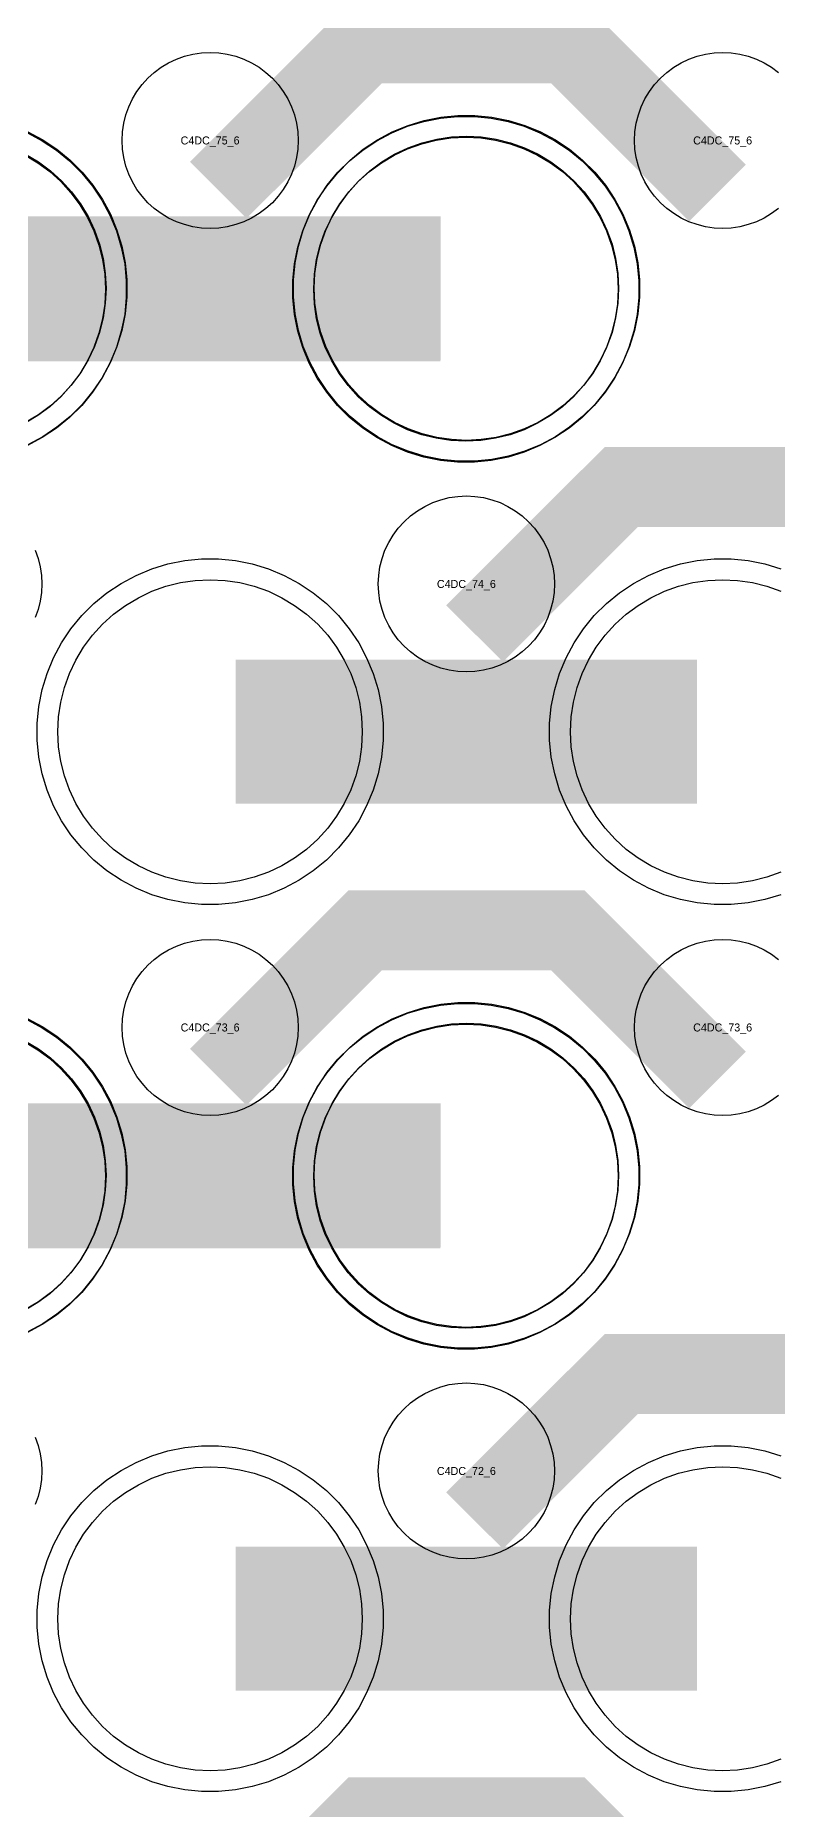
# Model space of a CAD drawing. Extents: x -11880 to 11880, y -14992 to 14992.
# Drawn here: x -10134 to -9903, y -4923 to -4368 of the extents above; entities that cross this region are included whole.
import ezdxf
from ezdxf.enums import TextEntityAlignment as Align

# ---------------------------------------------------------------- set-up
doc = ezdxf.new("R2010")
doc.units = 0
doc.header["$MEASUREMENT"] = 0
for name, color, linetype in [('GDS_775_DT_237', 138, 'CONTINUOUS'), ('RDL1_FS', 34, 'CONTINUOUS'), ('RDL_BS', 160, 'CONTINUOUS')]:
    doc.layers.add(name, color=color, linetype=linetype)

msp = doc.modelspace()

# ---------------------------------------------------------------- linework, layer by layer
at = {"layer": 'RDL1_FS', "color": 241, "true_color": 0xf7abae}
for points in [[(-10000.149, -4495.051), (-10004.806, -4494.822), (-10009.417, -4494.138), (-10013.94, -4493.006), (-10018.33, -4491.434), (-10022.544, -4489.442), (-10026.544, -4487.044), (-10030.289, -4484.266), (-10033.743, -4481.136), (-10036.873, -4477.682), (-10039.651, -4473.937), (-10042.049, -4469.937), (-10044.041, -4465.723), (-10045.613, -4461.333), (-10046.745, -4456.81), (-10047.429, -4452.199), (-10047.658, -4447.542), (-10047.429, -4442.885), (-10046.745, -4438.274), (-10045.613, -4433.751), (-10044.041, -4429.361), (-10042.049, -4425.147), (-10039.651, -4421.147), (-10036.873, -4417.402), (-10033.743, -4413.948), (-10030.289, -4410.818), (-10026.544, -4408.04), (-10022.544, -4405.642), (-10018.33, -4403.65), (-10013.94, -4402.078), (-10009.417, -4400.946), (-10004.806, -4400.262), (-10000.149, -4400.033), (-9995.492, -4400.262), (-9990.881, -4400.946), (-9986.358, -4402.078), (-9981.968, -4403.65), (-9977.754, -4405.642), (-9973.754, -4408.04), (-9970.009, -4410.818), (-9966.555, -4413.948), (-9963.425, -4417.402), (-9960.647, -4421.147), (-9958.249, -4425.147), (-9956.257, -4429.361), (-9954.685, -4433.751), (-9953.553, -4438.274), (-9952.869, -4442.885), (-9952.64, -4447.542), (-9952.869, -4452.199), (-9953.553, -4456.81), (-9954.685, -4461.333), (-9956.257, -4465.723), (-9958.249, -4469.937), (-9960.647, -4473.937), (-9963.425, -4477.682), (-9966.555, -4481.136), (-9970.009, -4484.266), (-9973.754, -4487.044), (-9977.754, -4489.442), (-9981.968, -4491.434), (-9986.358, -4493.006), (-9990.881, -4494.138), (-9995.492, -4494.822)], [(-10000.149, -4772.176), (-10004.806, -4771.947), (-10009.417, -4771.263), (-10013.94, -4770.131), (-10018.33, -4768.559), (-10022.544, -4766.567), (-10026.544, -4764.169), (-10030.289, -4761.391), (-10033.743, -4758.261), (-10036.873, -4754.807), (-10039.651, -4751.062), (-10042.049, -4747.062), (-10044.041, -4742.848), (-10045.613, -4738.458), (-10046.745, -4733.935), (-10047.429, -4729.324), (-10047.658, -4724.667), (-10047.429, -4720.01), (-10046.745, -4715.399), (-10045.613, -4710.876), (-10044.041, -4706.486), (-10042.049, -4702.272), (-10039.651, -4698.272), (-10036.873, -4694.527), (-10033.743, -4691.073), (-10030.289, -4687.943), (-10026.544, -4685.165), (-10022.544, -4682.767), (-10018.33, -4680.775), (-10013.94, -4679.203), (-10009.417, -4678.071), (-10004.806, -4677.387), (-10000.149, -4677.158), (-9995.492, -4677.387), (-9990.881, -4678.071), (-9986.358, -4679.203), (-9981.968, -4680.775), (-9977.754, -4682.767), (-9973.754, -4685.165), (-9970.009, -4687.943), (-9966.555, -4691.073), (-9963.425, -4694.527), (-9960.647, -4698.272), (-9958.249, -4702.272), (-9956.257, -4706.486), (-9954.685, -4710.876), (-9953.553, -4715.399), (-9952.869, -4720.01), (-9952.64, -4724.667), (-9952.869, -4729.324), (-9953.553, -4733.935), (-9954.685, -4738.458), (-9956.257, -4742.848), (-9958.249, -4747.062), (-9960.647, -4751.062), (-9963.425, -4754.807), (-9966.555, -4758.261), (-9970.009, -4761.391), (-9973.754, -4764.169), (-9977.754, -4766.567), (-9981.968, -4768.559), (-9986.358, -4770.131), (-9990.881, -4771.263), (-9995.492, -4771.947)]]:
    msp.add_lwpolyline(points, close=True, dxfattribs=at)
at = {"layer": 'RDL1_FS'}
for points in [[(-10000, -4494.769), (-10004.657, -4494.54), (-10009.268, -4493.856), (-10013.791, -4492.724), (-10018.181, -4491.152), (-10022.395, -4489.16), (-10026.395, -4486.762), (-10030.14, -4483.984), (-10033.594, -4480.854), (-10036.724, -4477.4), (-10039.502, -4473.655), (-10041.9, -4469.655), (-10043.892, -4465.441), (-10045.464, -4461.051), (-10046.596, -4456.528), (-10047.28, -4451.917), (-10047.509, -4447.26), (-10047.28, -4442.603), (-10046.596, -4437.992), (-10045.464, -4433.469), (-10043.892, -4429.079), (-10041.9, -4424.865), (-10039.502, -4420.865), (-10036.724, -4417.12), (-10033.594, -4413.666), (-10030.14, -4410.536), (-10026.395, -4407.758), (-10022.395, -4405.36), (-10018.181, -4403.368), (-10013.791, -4401.796), (-10009.268, -4400.664), (-10004.657, -4399.98), (-10000, -4399.751), (-9995.343, -4399.98), (-9990.732, -4400.664), (-9986.209, -4401.796), (-9981.819, -4403.368), (-9977.605, -4405.36), (-9973.605, -4407.758), (-9969.86, -4410.536), (-9966.406, -4413.666), (-9963.276, -4417.12), (-9960.498, -4420.865), (-9958.1, -4424.865), (-9956.108, -4429.079), (-9954.536, -4433.469), (-9953.404, -4437.992), (-9952.72, -4442.603), (-9952.491, -4447.26), (-9952.72, -4451.917), (-9953.404, -4456.528), (-9954.536, -4461.051), (-9956.108, -4465.441), (-9958.1, -4469.655), (-9960.498, -4473.655), (-9963.276, -4477.4), (-9966.406, -4480.854), (-9969.86, -4483.984), (-9973.605, -4486.762), (-9977.605, -4489.16), (-9981.819, -4491.152), (-9986.209, -4492.724), (-9990.732, -4493.856), (-9995.343, -4494.54)], [(-10080, -4633.334), (-10084.657, -4633.105), (-10089.268, -4632.421), (-10093.791, -4631.289), (-10098.181, -4629.717), (-10102.395, -4627.725), (-10106.395, -4625.327), (-10110.14, -4622.549), (-10113.594, -4619.419), (-10116.724, -4615.965), (-10119.502, -4612.22), (-10121.9, -4608.22), (-10123.892, -4604.006), (-10125.464, -4599.616), (-10126.596, -4595.093), (-10127.28, -4590.482), (-10127.509, -4585.825), (-10127.28, -4581.168), (-10126.596, -4576.557), (-10125.464, -4572.034), (-10123.892, -4567.644), (-10121.9, -4563.43), (-10119.502, -4559.43), (-10116.724, -4555.685), (-10113.594, -4552.231), (-10110.14, -4549.101), (-10106.395, -4546.323), (-10102.395, -4543.925), (-10098.181, -4541.933), (-10093.791, -4540.361), (-10089.268, -4539.229), (-10084.657, -4538.545), (-10080, -4538.316), (-10075.343, -4538.545), (-10070.732, -4539.229), (-10066.209, -4540.361), (-10061.819, -4541.933), (-10057.605, -4543.925), (-10053.605, -4546.323), (-10049.86, -4549.101), (-10046.406, -4552.231), (-10043.276, -4555.685), (-10040.498, -4559.43), (-10038.1, -4563.43), (-10036.108, -4567.644), (-10034.536, -4572.034), (-10033.404, -4576.557), (-10032.72, -4581.168), (-10032.491, -4585.825), (-10032.72, -4590.482), (-10033.404, -4595.093), (-10034.536, -4599.616), (-10036.108, -4604.006), (-10038.1, -4608.22), (-10040.498, -4612.22), (-10043.276, -4615.965), (-10046.406, -4619.419), (-10049.86, -4622.549), (-10053.605, -4625.327), (-10057.605, -4627.725), (-10061.819, -4629.717), (-10066.209, -4631.289), (-10070.732, -4632.421), (-10075.343, -4633.105)], [(-10000, -4771.894), (-10004.657, -4771.665), (-10009.268, -4770.981), (-10013.791, -4769.849), (-10018.181, -4768.277), (-10022.395, -4766.285), (-10026.395, -4763.887), (-10030.14, -4761.109), (-10033.594, -4757.979), (-10036.724, -4754.525), (-10039.502, -4750.78), (-10041.9, -4746.78), (-10043.892, -4742.566), (-10045.464, -4738.176), (-10046.596, -4733.653), (-10047.28, -4729.042), (-10047.509, -4724.385), (-10047.28, -4719.728), (-10046.596, -4715.117), (-10045.464, -4710.594), (-10043.892, -4706.204), (-10041.9, -4701.99), (-10039.502, -4697.99), (-10036.724, -4694.245), (-10033.594, -4690.791), (-10030.14, -4687.661), (-10026.395, -4684.883), (-10022.395, -4682.485), (-10018.181, -4680.493), (-10013.791, -4678.921), (-10009.268, -4677.789), (-10004.657, -4677.105), (-10000, -4676.876), (-9995.343, -4677.105), (-9990.732, -4677.789), (-9986.209, -4678.921), (-9981.819, -4680.493), (-9977.605, -4682.485), (-9973.605, -4684.883), (-9969.86, -4687.661), (-9966.406, -4690.791), (-9963.276, -4694.245), (-9960.498, -4697.99), (-9958.1, -4701.99), (-9956.108, -4706.204), (-9954.536, -4710.594), (-9953.404, -4715.117), (-9952.72, -4719.728), (-9952.491, -4724.385), (-9952.72, -4729.042), (-9953.404, -4733.653), (-9954.536, -4738.176), (-9956.108, -4742.566), (-9958.1, -4746.78), (-9960.498, -4750.78), (-9963.276, -4754.525), (-9966.406, -4757.979), (-9969.86, -4761.109), (-9973.605, -4763.887), (-9977.605, -4766.285), (-9981.819, -4768.277), (-9986.209, -4769.849), (-9990.732, -4770.981), (-9995.343, -4771.665)], [(-10080, -4910.459), (-10084.657, -4910.23), (-10089.268, -4909.546), (-10093.791, -4908.414), (-10098.181, -4906.842), (-10102.395, -4904.85), (-10106.395, -4902.452), (-10110.14, -4899.674), (-10113.594, -4896.544), (-10116.724, -4893.09), (-10119.502, -4889.345), (-10121.9, -4885.345), (-10123.892, -4881.131), (-10125.464, -4876.741), (-10126.596, -4872.218), (-10127.28, -4867.607), (-10127.509, -4862.95), (-10127.28, -4858.293), (-10126.596, -4853.682), (-10125.464, -4849.159), (-10123.892, -4844.769), (-10121.9, -4840.555), (-10119.502, -4836.555), (-10116.724, -4832.81), (-10113.594, -4829.356), (-10110.14, -4826.226), (-10106.395, -4823.448), (-10102.395, -4821.05), (-10098.181, -4819.058), (-10093.791, -4817.486), (-10089.268, -4816.354), (-10084.657, -4815.67), (-10080, -4815.441), (-10075.343, -4815.67), (-10070.732, -4816.354), (-10066.209, -4817.486), (-10061.819, -4819.058), (-10057.605, -4821.05), (-10053.605, -4823.448), (-10049.86, -4826.226), (-10046.406, -4829.356), (-10043.276, -4832.81), (-10040.498, -4836.555), (-10038.1, -4840.555), (-10036.108, -4844.769), (-10034.536, -4849.159), (-10033.404, -4853.682), (-10032.72, -4858.293), (-10032.491, -4862.95), (-10032.72, -4867.607), (-10033.404, -4872.218), (-10034.536, -4876.741), (-10036.108, -4881.131), (-10038.1, -4885.345), (-10040.498, -4889.345), (-10043.276, -4893.09), (-10046.406, -4896.544), (-10049.86, -4899.674), (-10053.605, -4902.452), (-10057.605, -4904.85), (-10061.819, -4906.842), (-10066.209, -4908.414), (-10070.732, -4909.546), (-10075.343, -4910.23)]]:
    msp.add_lwpolyline(points, close=True, dxfattribs=at)
at = {"layer": 'RDL1_FS', "color": 241, "true_color": 0xf7abae}
for points in [[(-10137.754, -4405.642), (-10133.754, -4408.04), (-10130.009, -4410.818), (-10126.555, -4413.948), (-10123.425, -4417.402), (-10120.647, -4421.147), (-10118.249, -4425.147), (-10116.257, -4429.361), (-10114.685, -4433.751), (-10113.553, -4438.274), (-10112.869, -4442.885), (-10112.64, -4447.542), (-10112.869, -4452.199), (-10113.553, -4456.81), (-10114.685, -4461.333), (-10116.257, -4465.723), (-10118.249, -4469.937), (-10120.647, -4473.937), (-10123.425, -4477.682), (-10126.555, -4481.136), (-10130.009, -4484.266), (-10133.754, -4487.044), (-10137.754, -4489.442)], [(-10137.754, -4682.767), (-10133.754, -4685.165), (-10130.009, -4687.943), (-10126.555, -4691.073), (-10123.425, -4694.527), (-10120.647, -4698.272), (-10118.249, -4702.272), (-10116.257, -4706.486), (-10114.685, -4710.876), (-10113.553, -4715.399), (-10112.869, -4720.01), (-10112.64, -4724.667), (-10112.869, -4729.324), (-10113.553, -4733.935), (-10114.685, -4738.458), (-10116.257, -4742.848), (-10118.249, -4747.062), (-10120.647, -4751.062), (-10123.425, -4754.807), (-10126.555, -4758.261), (-10130.009, -4761.391), (-10133.754, -4764.169), (-10137.754, -4766.567)]]:
    msp.add_lwpolyline(points, dxfattribs=at)
at = {"layer": 'RDL1_FS'}
for points in [[(-10137.605, -4405.36), (-10133.605, -4407.758), (-10129.86, -4410.536), (-10126.406, -4413.666), (-10123.276, -4417.12), (-10120.498, -4420.865), (-10118.1, -4424.865), (-10116.108, -4429.079), (-10114.536, -4433.469), (-10113.404, -4437.992), (-10112.72, -4442.603), (-10112.491, -4447.26), (-10112.72, -4451.917), (-10113.404, -4456.528), (-10114.536, -4461.051), (-10116.108, -4465.441), (-10118.1, -4469.655), (-10120.498, -4473.655), (-10123.276, -4477.4), (-10126.406, -4480.854), (-10129.86, -4483.984), (-10133.605, -4486.762), (-10137.605, -4489.16)], [(-9901.819, -4629.717), (-9906.209, -4631.289), (-9910.732, -4632.421), (-9915.343, -4633.105), (-9920, -4633.334), (-9924.657, -4633.105), (-9929.268, -4632.421), (-9933.791, -4631.289), (-9938.181, -4629.717), (-9942.395, -4627.725), (-9946.395, -4625.327), (-9950.14, -4622.549), (-9953.594, -4619.419), (-9956.724, -4615.965), (-9959.502, -4612.22), (-9961.9, -4608.22), (-9963.892, -4604.006), (-9965.464, -4599.616), (-9966.596, -4595.093), (-9967.28, -4590.482), (-9967.509, -4585.825), (-9967.28, -4581.168), (-9966.596, -4576.557), (-9965.464, -4572.034), (-9963.892, -4567.644), (-9961.9, -4563.43), (-9959.502, -4559.43), (-9956.724, -4555.685), (-9953.594, -4552.231), (-9950.14, -4549.101), (-9946.395, -4546.323), (-9942.395, -4543.925), (-9938.181, -4541.933), (-9933.791, -4540.361), (-9929.268, -4539.229), (-9924.657, -4538.545), (-9920, -4538.316), (-9915.343, -4538.545), (-9910.732, -4539.229), (-9906.209, -4540.361), (-9901.819, -4541.933)], [(-10137.605, -4682.485), (-10133.605, -4684.883), (-10129.86, -4687.661), (-10126.406, -4690.791), (-10123.276, -4694.245), (-10120.498, -4697.99), (-10118.1, -4701.99), (-10116.108, -4706.204), (-10114.536, -4710.594), (-10113.404, -4715.117), (-10112.72, -4719.728), (-10112.491, -4724.385), (-10112.72, -4729.042), (-10113.404, -4733.653), (-10114.536, -4738.176), (-10116.108, -4742.566), (-10118.1, -4746.78), (-10120.498, -4750.78), (-10123.276, -4754.525), (-10126.406, -4757.979), (-10129.86, -4761.109), (-10133.605, -4763.887), (-10137.605, -4766.285)], [(-9901.819, -4906.842), (-9906.209, -4908.414), (-9910.732, -4909.546), (-9915.343, -4910.23), (-9920, -4910.459), (-9924.657, -4910.23), (-9929.268, -4909.546), (-9933.791, -4908.414), (-9938.181, -4906.842), (-9942.395, -4904.85), (-9946.395, -4902.452), (-9950.14, -4899.674), (-9953.594, -4896.544), (-9956.724, -4893.09), (-9959.502, -4889.345), (-9961.9, -4885.345), (-9963.892, -4881.131), (-9965.464, -4876.741), (-9966.596, -4872.218), (-9967.28, -4867.607), (-9967.509, -4862.95), (-9967.28, -4858.293), (-9966.596, -4853.682), (-9965.464, -4849.159), (-9963.892, -4844.769), (-9961.9, -4840.555), (-9959.502, -4836.555), (-9956.724, -4832.81), (-9953.594, -4829.356), (-9950.14, -4826.226), (-9946.395, -4823.448), (-9942.395, -4821.05), (-9938.181, -4819.058), (-9933.791, -4817.486), (-9929.268, -4816.354), (-9924.657, -4815.67), (-9920, -4815.441), (-9915.343, -4815.67), (-9910.732, -4816.354), (-9906.209, -4817.486), (-9901.819, -4819.058)]]:
    msp.add_lwpolyline(points, dxfattribs=at)
at = {"layer": 'RDL1_FS', "color": 241, "true_color": 0xf7abae}
for points in [[(-10152.147, -4447.542, 45, 45, 0), (-10080.147, -4447.542, 45, 45, 0)], [(-10080.147, -4447.542, 45, 45, 0), (-10008.147, -4447.542, 45, 45, 0)], [(-10152.147, -4724.667, 45, 45, 0), (-10080.147, -4724.667, 45, 45, 0)], [(-10080.147, -4724.667, 45, 45, 0), (-10008.147, -4724.667, 45, 45, 0)]]:
    msp.add_lwpolyline(points, format="xyseb", dxfattribs=at)
at = {"layer": 'RDL1_FS'}
for points in [[(-10151.998, -4447.26, 45, 45, 0), (-10079.998, -4447.26, 45, 45, 0)], [(-10079.998, -4447.26, 45, 45, 0), (-10007.998, -4447.26, 45, 45, 0)], [(-10071.998, -4585.825, 45, 45, 0), (-9999.998, -4585.825, 45, 45, 0)], [(-9999.998, -4585.825, 45, 45, 0), (-9927.998, -4585.825, 45, 45, 0)], [(-10151.998, -4724.385, 45, 45, 0), (-10079.998, -4724.385, 45, 45, 0)], [(-10079.998, -4724.385, 45, 45, 0), (-10007.998, -4724.385, 45, 45, 0)], [(-10071.998, -4862.95, 45, 45, 0), (-9999.998, -4862.95, 45, 45, 0)], [(-9999.998, -4862.95, 45, 45, 0), (-9927.998, -4862.95, 45, 45, 0)]]:
    msp.add_lwpolyline(points, format="xyseb", dxfattribs=at)
at = {"layer": 'RDL_BS'}
for points in [[(-10077.438, -4416.574, 25, 25, 0), (-10031.623, -4370.759, 25, 25, 0), (-9998.07, -4370.759, 25, 25, 0)], [(-9921.599, -4417.473, 25, 25, 0), (-9968.313, -4370.759, 25, 25, 0), (-9998.071, -4370.759, 25, 25, 0)], [(-9997.438, -4555.139, 25, 25, 0), (-9951.623, -4509.324, 25, 25, 0), (-9918.07, -4509.324, 25, 25, 0)], [(-9841.599, -4556.038, 25, 25, 0), (-9888.313, -4509.324, 25, 25, 0), (-9918.071, -4509.324, 25, 25, 0)], [(-10077.438, -4693.699, 25, 25, 0), (-10031.623, -4647.884, 25, 25, 0), (-9998.07, -4647.884, 25, 25, 0)], [(-9921.599, -4694.598, 25, 25, 0), (-9968.313, -4647.884, 25, 25, 0), (-9998.071, -4647.884, 25, 25, 0)], [(-9997.438, -4832.264, 25, 25, 0), (-9951.623, -4786.449, 25, 25, 0), (-9918.07, -4786.449, 25, 25, 0)], [(-9841.599, -4833.163, 25, 25, 0), (-9888.313, -4786.449, 25, 25, 0), (-9918.071, -4786.449, 25, 25, 0)], [(-10077.438, -4970.829, 25, 25, 0), (-10031.623, -4925.014, 25, 25, 0), (-9998.07, -4925.014, 25, 25, 0)], [(-9921.599, -4971.728, 25, 25, 0), (-9968.313, -4925.014, 25, 25, 0), (-9998.071, -4925.014, 25, 25, 0)]]:
    msp.add_lwpolyline(points, format="xyseb", dxfattribs=at)
for points in [[(-10080, -4428.566), (-10082.693, -4428.434), (-10085.365, -4428.038), (-10087.984, -4427.381), (-10090.519, -4426.474), (-10092.956, -4425.322), (-10095.28, -4423.929), (-10097.443, -4422.326), (-10099.442, -4420.514), (-10101.254, -4418.515), (-10102.857, -4416.352), (-10104.25, -4414.028), (-10105.402, -4411.591), (-10106.309, -4409.056), (-10106.966, -4406.437), (-10107.362, -4403.765), (-10107.494, -4401.072), (-10107.362, -4398.379), (-10106.966, -4395.707), (-10106.309, -4393.088), (-10105.402, -4390.553), (-10104.25, -4388.116), (-10102.857, -4385.792), (-10101.254, -4383.629), (-10099.442, -4381.63), (-10097.443, -4379.818), (-10095.28, -4378.215), (-10092.956, -4376.822), (-10090.519, -4375.67), (-10087.984, -4374.763), (-10085.365, -4374.106), (-10082.693, -4373.71), (-10080, -4373.578), (-10077.307, -4373.71), (-10074.635, -4374.106), (-10072.016, -4374.763), (-10069.481, -4375.67), (-10067.044, -4376.822), (-10064.72, -4378.215), (-10062.557, -4379.818), (-10060.558, -4381.63), (-10058.746, -4383.629), (-10057.143, -4385.792), (-10055.75, -4388.116), (-10054.598, -4390.553), (-10053.691, -4393.088), (-10053.034, -4395.707), (-10052.638, -4398.379), (-10052.506, -4401.072), (-10052.638, -4403.765), (-10053.034, -4406.437), (-10053.691, -4409.056), (-10054.598, -4411.591), (-10055.75, -4414.028), (-10057.143, -4416.352), (-10058.746, -4418.515), (-10060.558, -4420.514), (-10062.557, -4422.326), (-10064.72, -4423.929), (-10067.044, -4425.322), (-10069.481, -4426.474), (-10072.016, -4427.381), (-10074.635, -4428.038), (-10077.307, -4428.434)], [(-10002.644, -4501.26), (-10007.938, -4500.743), (-10013.165, -4499.697), (-10018.205, -4498.166), (-10023.115, -4496.135), (-10027.777, -4493.643), (-10032.191, -4490.696), (-10036.292, -4487.334), (-10040.074, -4483.552), (-10043.436, -4479.451), (-10046.383, -4475.037), (-10048.875, -4470.375), (-10050.906, -4465.465), (-10052.437, -4460.425), (-10053.483, -4455.198), (-10054, -4449.904), (-10054, -4444.616), (-10053.483, -4439.322), (-10052.437, -4434.095), (-10050.906, -4429.055), (-10048.875, -4424.145), (-10046.383, -4419.483), (-10043.436, -4415.069), (-10040.074, -4410.968), (-10036.292, -4407.186), (-10032.191, -4403.824), (-10027.777, -4400.877), (-10023.115, -4398.385), (-10018.205, -4396.354), (-10013.165, -4394.823), (-10007.938, -4393.777), (-10002.644, -4393.26), (-9997.356, -4393.26), (-9992.062, -4393.777), (-9986.835, -4394.823), (-9981.795, -4396.354), (-9976.885, -4398.385), (-9972.223, -4400.877), (-9967.809, -4403.824), (-9963.708, -4407.186), (-9959.926, -4410.968), (-9956.564, -4415.069), (-9953.617, -4419.483), (-9951.125, -4424.145), (-9949.094, -4429.055), (-9947.563, -4434.095), (-9946.517, -4439.322), (-9946, -4444.616), (-9946, -4449.904), (-9946.517, -4455.198), (-9947.563, -4460.425), (-9949.094, -4465.465), (-9951.125, -4470.375), (-9953.617, -4475.037), (-9956.564, -4479.451), (-9959.926, -4483.552), (-9963.708, -4487.334), (-9967.809, -4490.696), (-9972.223, -4493.643), (-9976.885, -4496.135), (-9981.795, -4498.166), (-9986.835, -4499.697), (-9992.062, -4500.743), (-9997.356, -4501.26)], [(-10000, -4567.131), (-10002.693, -4566.999), (-10005.365, -4566.603), (-10007.984, -4565.946), (-10010.519, -4565.039), (-10012.956, -4563.887), (-10015.28, -4562.494), (-10017.443, -4560.891), (-10019.442, -4559.079), (-10021.254, -4557.08), (-10022.857, -4554.917), (-10024.25, -4552.593), (-10025.402, -4550.156), (-10026.309, -4547.621), (-10026.966, -4545.002), (-10027.362, -4542.33), (-10027.494, -4539.637), (-10027.362, -4536.944), (-10026.966, -4534.272), (-10026.309, -4531.653), (-10025.402, -4529.118), (-10024.25, -4526.681), (-10022.857, -4524.357), (-10021.254, -4522.194), (-10019.442, -4520.195), (-10017.443, -4518.383), (-10015.28, -4516.78), (-10012.956, -4515.387), (-10010.519, -4514.235), (-10007.984, -4513.328), (-10005.365, -4512.671), (-10002.693, -4512.275), (-10000, -4512.143), (-9997.307, -4512.275), (-9994.635, -4512.671), (-9992.016, -4513.328), (-9989.481, -4514.235), (-9987.044, -4515.387), (-9984.72, -4516.78), (-9982.557, -4518.383), (-9980.558, -4520.195), (-9978.746, -4522.194), (-9977.143, -4524.357), (-9975.75, -4526.681), (-9974.598, -4529.118), (-9973.691, -4531.653), (-9973.034, -4534.272), (-9972.638, -4536.944), (-9972.506, -4539.637), (-9972.638, -4542.33), (-9973.034, -4545.002), (-9973.691, -4547.621), (-9974.598, -4550.156), (-9975.75, -4552.593), (-9977.143, -4554.917), (-9978.746, -4557.08), (-9980.558, -4559.079), (-9982.557, -4560.891), (-9984.72, -4562.494), (-9987.044, -4563.887), (-9989.481, -4565.039), (-9992.016, -4565.946), (-9994.635, -4566.603), (-9997.307, -4566.999)], [(-10082.644, -4639.825), (-10087.938, -4639.308), (-10093.165, -4638.262), (-10098.205, -4636.731), (-10103.115, -4634.7), (-10107.777, -4632.208), (-10112.191, -4629.261), (-10116.292, -4625.899), (-10120.074, -4622.117), (-10123.436, -4618.016), (-10126.383, -4613.602), (-10128.875, -4608.94), (-10130.906, -4604.03), (-10132.437, -4598.99), (-10133.483, -4593.763), (-10134, -4588.469), (-10134, -4583.181), (-10133.483, -4577.887), (-10132.437, -4572.66), (-10130.906, -4567.62), (-10128.875, -4562.71), (-10126.383, -4558.048), (-10123.436, -4553.634), (-10120.074, -4549.533), (-10116.292, -4545.751), (-10112.191, -4542.389), (-10107.777, -4539.442), (-10103.115, -4536.95), (-10098.205, -4534.919), (-10093.165, -4533.388), (-10087.938, -4532.342), (-10082.644, -4531.825), (-10077.356, -4531.825), (-10072.062, -4532.342), (-10066.835, -4533.388), (-10061.795, -4534.919), (-10056.885, -4536.95), (-10052.223, -4539.442), (-10047.809, -4542.389), (-10043.708, -4545.751), (-10039.926, -4549.533), (-10036.564, -4553.634), (-10033.617, -4558.048), (-10031.125, -4562.71), (-10029.094, -4567.62), (-10027.563, -4572.66), (-10026.517, -4577.887), (-10026, -4583.181), (-10026, -4588.469), (-10026.517, -4593.763), (-10027.563, -4598.99), (-10029.094, -4604.03), (-10031.125, -4608.94), (-10033.617, -4613.602), (-10036.564, -4618.016), (-10039.926, -4622.117), (-10043.708, -4625.899), (-10047.809, -4629.261), (-10052.223, -4632.208), (-10056.885, -4634.7), (-10061.795, -4636.731), (-10066.835, -4638.262), (-10072.062, -4639.308), (-10077.356, -4639.825)], [(-10080, -4705.691), (-10082.693, -4705.559), (-10085.365, -4705.163), (-10087.984, -4704.506), (-10090.519, -4703.599), (-10092.956, -4702.447), (-10095.28, -4701.054), (-10097.443, -4699.451), (-10099.442, -4697.639), (-10101.254, -4695.64), (-10102.857, -4693.477), (-10104.25, -4691.153), (-10105.402, -4688.716), (-10106.309, -4686.181), (-10106.966, -4683.562), (-10107.362, -4680.89), (-10107.494, -4678.197), (-10107.362, -4675.504), (-10106.966, -4672.832), (-10106.309, -4670.213), (-10105.402, -4667.678), (-10104.25, -4665.241), (-10102.857, -4662.917), (-10101.254, -4660.754), (-10099.442, -4658.755), (-10097.443, -4656.943), (-10095.28, -4655.34), (-10092.956, -4653.947), (-10090.519, -4652.795), (-10087.984, -4651.888), (-10085.365, -4651.231), (-10082.693, -4650.835), (-10080, -4650.703), (-10077.307, -4650.835), (-10074.635, -4651.231), (-10072.016, -4651.888), (-10069.481, -4652.795), (-10067.044, -4653.947), (-10064.72, -4655.34), (-10062.557, -4656.943), (-10060.558, -4658.755), (-10058.746, -4660.754), (-10057.143, -4662.917), (-10055.75, -4665.241), (-10054.598, -4667.678), (-10053.691, -4670.213), (-10053.034, -4672.832), (-10052.638, -4675.504), (-10052.506, -4678.197), (-10052.638, -4680.89), (-10053.034, -4683.562), (-10053.691, -4686.181), (-10054.598, -4688.716), (-10055.75, -4691.153), (-10057.143, -4693.477), (-10058.746, -4695.64), (-10060.558, -4697.639), (-10062.557, -4699.451), (-10064.72, -4701.054), (-10067.044, -4702.447), (-10069.481, -4703.599), (-10072.016, -4704.506), (-10074.635, -4705.163), (-10077.307, -4705.559)], [(-10002.644, -4778.385), (-10007.938, -4777.868), (-10013.165, -4776.822), (-10018.205, -4775.291), (-10023.115, -4773.26), (-10027.777, -4770.768), (-10032.191, -4767.821), (-10036.292, -4764.459), (-10040.074, -4760.677), (-10043.436, -4756.576), (-10046.383, -4752.162), (-10048.875, -4747.5), (-10050.906, -4742.59), (-10052.437, -4737.55), (-10053.483, -4732.323), (-10054, -4727.029), (-10054, -4721.741), (-10053.483, -4716.447), (-10052.437, -4711.22), (-10050.906, -4706.18), (-10048.875, -4701.27), (-10046.383, -4696.608), (-10043.436, -4692.194), (-10040.074, -4688.093), (-10036.292, -4684.311), (-10032.191, -4680.949), (-10027.777, -4678.002), (-10023.115, -4675.51), (-10018.205, -4673.479), (-10013.165, -4671.948), (-10007.938, -4670.902), (-10002.644, -4670.385), (-9997.356, -4670.385), (-9992.062, -4670.902), (-9986.835, -4671.948), (-9981.795, -4673.479), (-9976.885, -4675.51), (-9972.223, -4678.002), (-9967.809, -4680.949), (-9963.708, -4684.311), (-9959.926, -4688.093), (-9956.564, -4692.194), (-9953.617, -4696.608), (-9951.125, -4701.27), (-9949.094, -4706.18), (-9947.563, -4711.22), (-9946.517, -4716.447), (-9946, -4721.741), (-9946, -4727.029), (-9946.517, -4732.323), (-9947.563, -4737.55), (-9949.094, -4742.59), (-9951.125, -4747.5), (-9953.617, -4752.162), (-9956.564, -4756.576), (-9959.926, -4760.677), (-9963.708, -4764.459), (-9967.809, -4767.821), (-9972.223, -4770.768), (-9976.885, -4773.26), (-9981.795, -4775.291), (-9986.835, -4776.822), (-9992.062, -4777.868), (-9997.356, -4778.385)], [(-10000, -4844.256), (-10002.693, -4844.124), (-10005.365, -4843.728), (-10007.984, -4843.071), (-10010.519, -4842.164), (-10012.956, -4841.012), (-10015.28, -4839.619), (-10017.443, -4838.016), (-10019.442, -4836.204), (-10021.254, -4834.205), (-10022.857, -4832.042), (-10024.25, -4829.718), (-10025.402, -4827.281), (-10026.309, -4824.746), (-10026.966, -4822.127), (-10027.362, -4819.455), (-10027.494, -4816.762), (-10027.362, -4814.069), (-10026.966, -4811.397), (-10026.309, -4808.778), (-10025.402, -4806.243), (-10024.25, -4803.806), (-10022.857, -4801.482), (-10021.254, -4799.319), (-10019.442, -4797.32), (-10017.443, -4795.508), (-10015.28, -4793.905), (-10012.956, -4792.512), (-10010.519, -4791.36), (-10007.984, -4790.453), (-10005.365, -4789.796), (-10002.693, -4789.4), (-10000, -4789.268), (-9997.307, -4789.4), (-9994.635, -4789.796), (-9992.016, -4790.453), (-9989.481, -4791.36), (-9987.044, -4792.512), (-9984.72, -4793.905), (-9982.557, -4795.508), (-9980.558, -4797.32), (-9978.746, -4799.319), (-9977.143, -4801.482), (-9975.75, -4803.806), (-9974.598, -4806.243), (-9973.691, -4808.778), (-9973.034, -4811.397), (-9972.638, -4814.069), (-9972.506, -4816.762), (-9972.638, -4819.455), (-9973.034, -4822.127), (-9973.691, -4824.746), (-9974.598, -4827.281), (-9975.75, -4829.718), (-9977.143, -4832.042), (-9978.746, -4834.205), (-9980.558, -4836.204), (-9982.557, -4838.016), (-9984.72, -4839.619), (-9987.044, -4841.012), (-9989.481, -4842.164), (-9992.016, -4843.071), (-9994.635, -4843.728), (-9997.307, -4844.124)], [(-10082.644, -4916.95), (-10087.938, -4916.433), (-10093.165, -4915.387), (-10098.205, -4913.856), (-10103.115, -4911.825), (-10107.777, -4909.333), (-10112.191, -4906.386), (-10116.292, -4903.024), (-10120.074, -4899.242), (-10123.436, -4895.141), (-10126.383, -4890.727), (-10128.875, -4886.065), (-10130.906, -4881.155), (-10132.437, -4876.115), (-10133.483, -4870.888), (-10134, -4865.594), (-10134, -4860.306), (-10133.483, -4855.012), (-10132.437, -4849.785), (-10130.906, -4844.745), (-10128.875, -4839.835), (-10126.383, -4835.173), (-10123.436, -4830.759), (-10120.074, -4826.658), (-10116.292, -4822.876), (-10112.191, -4819.514), (-10107.777, -4816.567), (-10103.115, -4814.075), (-10098.205, -4812.044), (-10093.165, -4810.513), (-10087.938, -4809.467), (-10082.644, -4808.95), (-10077.356, -4808.95), (-10072.062, -4809.467), (-10066.835, -4810.513), (-10061.795, -4812.044), (-10056.885, -4814.075), (-10052.223, -4816.567), (-10047.809, -4819.514), (-10043.708, -4822.876), (-10039.926, -4826.658), (-10036.564, -4830.759), (-10033.617, -4835.173), (-10031.125, -4839.835), (-10029.094, -4844.745), (-10027.563, -4849.785), (-10026.517, -4855.012), (-10026, -4860.306), (-10026, -4865.594), (-10026.517, -4870.888), (-10027.563, -4876.115), (-10029.094, -4881.155), (-10031.125, -4886.065), (-10033.617, -4890.727), (-10036.564, -4895.141), (-10039.926, -4899.242), (-10043.708, -4903.024), (-10047.809, -4906.386), (-10052.223, -4909.333), (-10056.885, -4911.825), (-10061.795, -4913.856), (-10066.835, -4915.387), (-10072.062, -4916.433), (-10077.356, -4916.95)]]:
    msp.add_lwpolyline(points, close=True, dxfattribs=at)
for points in [[(-9902.557, -4422.326), (-9904.72, -4423.929), (-9907.044, -4425.322), (-9909.481, -4426.474), (-9912.016, -4427.381), (-9914.635, -4428.038), (-9917.307, -4428.434), (-9920, -4428.566), (-9922.693, -4428.434), (-9925.365, -4428.038), (-9927.984, -4427.381), (-9930.519, -4426.474), (-9932.956, -4425.322), (-9935.28, -4423.929), (-9937.443, -4422.326), (-9939.442, -4420.514), (-9941.254, -4418.515), (-9942.857, -4416.352), (-9944.25, -4414.028), (-9945.402, -4411.591), (-9946.309, -4409.056), (-9946.966, -4406.437), (-9947.362, -4403.765), (-9947.494, -4401.072), (-9947.362, -4398.379), (-9946.966, -4395.707), (-9946.309, -4393.088), (-9945.402, -4390.553), (-9944.25, -4388.116), (-9942.857, -4385.792), (-9941.254, -4383.629), (-9939.442, -4381.63), (-9937.443, -4379.818), (-9935.28, -4378.215), (-9932.956, -4376.822), (-9930.519, -4375.67), (-9927.984, -4374.763), (-9925.365, -4374.106), (-9922.693, -4373.71), (-9920, -4373.578), (-9917.307, -4373.71), (-9914.635, -4374.106), (-9912.016, -4374.763), (-9909.481, -4375.67), (-9907.044, -4376.822), (-9904.72, -4378.215), (-9902.557, -4379.818)], [(-10136.885, -4398.385), (-10132.223, -4400.877), (-10127.809, -4403.824), (-10123.708, -4407.186), (-10119.926, -4410.968), (-10116.564, -4415.069), (-10113.617, -4419.483), (-10111.125, -4424.145), (-10109.094, -4429.055), (-10107.563, -4434.095), (-10106.517, -4439.322), (-10106, -4444.616), (-10106, -4449.904), (-10106.517, -4455.198), (-10107.563, -4460.425), (-10109.094, -4465.465), (-10111.125, -4470.375), (-10113.617, -4475.037), (-10116.564, -4479.451), (-10119.926, -4483.552), (-10123.708, -4487.334), (-10127.809, -4490.696), (-10132.223, -4493.643), (-10136.885, -4496.135)], [(-10134.598, -4529.118), (-10133.691, -4531.653), (-10133.034, -4534.272), (-10132.638, -4536.944), (-10132.506, -4539.637), (-10132.638, -4542.33), (-10133.034, -4545.002), (-10133.691, -4547.621), (-10134.598, -4550.156)], [(-9901.795, -4636.731), (-9906.835, -4638.262), (-9912.062, -4639.308), (-9917.356, -4639.825), (-9922.644, -4639.825), (-9927.938, -4639.308), (-9933.165, -4638.262), (-9938.205, -4636.731), (-9943.115, -4634.7), (-9947.777, -4632.208), (-9952.191, -4629.261), (-9956.292, -4625.899), (-9960.074, -4622.117), (-9963.436, -4618.016), (-9966.383, -4613.602), (-9968.875, -4608.94), (-9970.906, -4604.03), (-9972.437, -4598.99), (-9973.483, -4593.763), (-9974, -4588.469), (-9974, -4583.181), (-9973.483, -4577.887), (-9972.437, -4572.66), (-9970.906, -4567.62), (-9968.875, -4562.71), (-9966.383, -4558.048), (-9963.436, -4553.634), (-9960.074, -4549.533), (-9956.292, -4545.751), (-9952.191, -4542.389), (-9947.777, -4539.442), (-9943.115, -4536.95), (-9938.205, -4534.919), (-9933.165, -4533.388), (-9927.938, -4532.342), (-9922.644, -4531.825), (-9917.356, -4531.825), (-9912.062, -4532.342), (-9906.835, -4533.388), (-9901.795, -4534.919)], [(-9902.557, -4699.451), (-9904.72, -4701.054), (-9907.044, -4702.447), (-9909.481, -4703.599), (-9912.016, -4704.506), (-9914.635, -4705.163), (-9917.307, -4705.559), (-9920, -4705.691), (-9922.693, -4705.559), (-9925.365, -4705.163), (-9927.984, -4704.506), (-9930.519, -4703.599), (-9932.956, -4702.447), (-9935.28, -4701.054), (-9937.443, -4699.451), (-9939.442, -4697.639), (-9941.254, -4695.64), (-9942.857, -4693.477), (-9944.25, -4691.153), (-9945.402, -4688.716), (-9946.309, -4686.181), (-9946.966, -4683.562), (-9947.362, -4680.89), (-9947.494, -4678.197), (-9947.362, -4675.504), (-9946.966, -4672.832), (-9946.309, -4670.213), (-9945.402, -4667.678), (-9944.25, -4665.241), (-9942.857, -4662.917), (-9941.254, -4660.754), (-9939.442, -4658.755), (-9937.443, -4656.943), (-9935.28, -4655.34), (-9932.956, -4653.947), (-9930.519, -4652.795), (-9927.984, -4651.888), (-9925.365, -4651.231), (-9922.693, -4650.835), (-9920, -4650.703), (-9917.307, -4650.835), (-9914.635, -4651.231), (-9912.016, -4651.888), (-9909.481, -4652.795), (-9907.044, -4653.947), (-9904.72, -4655.34), (-9902.557, -4656.943)], [(-10136.885, -4675.51), (-10132.223, -4678.002), (-10127.809, -4680.949), (-10123.708, -4684.311), (-10119.926, -4688.093), (-10116.564, -4692.194), (-10113.617, -4696.608), (-10111.125, -4701.27), (-10109.094, -4706.18), (-10107.563, -4711.22), (-10106.517, -4716.447), (-10106, -4721.741), (-10106, -4727.029), (-10106.517, -4732.323), (-10107.563, -4737.55), (-10109.094, -4742.59), (-10111.125, -4747.5), (-10113.617, -4752.162), (-10116.564, -4756.576), (-10119.926, -4760.677), (-10123.708, -4764.459), (-10127.809, -4767.821), (-10132.223, -4770.768), (-10136.885, -4773.26)], [(-10134.598, -4806.243), (-10133.691, -4808.778), (-10133.034, -4811.397), (-10132.638, -4814.069), (-10132.506, -4816.762), (-10132.638, -4819.455), (-10133.034, -4822.127), (-10133.691, -4824.746), (-10134.598, -4827.281)], [(-9901.795, -4913.856), (-9906.835, -4915.387), (-9912.062, -4916.433), (-9917.356, -4916.95), (-9922.644, -4916.95), (-9927.938, -4916.433), (-9933.165, -4915.387), (-9938.205, -4913.856), (-9943.115, -4911.825), (-9947.777, -4909.333), (-9952.191, -4906.386), (-9956.292, -4903.024), (-9960.074, -4899.242), (-9963.436, -4895.141), (-9966.383, -4890.727), (-9968.875, -4886.065), (-9970.906, -4881.155), (-9972.437, -4876.115), (-9973.483, -4870.888), (-9974, -4865.594), (-9974, -4860.306), (-9973.483, -4855.012), (-9972.437, -4849.785), (-9970.906, -4844.745), (-9968.875, -4839.835), (-9966.383, -4835.173), (-9963.436, -4830.759), (-9960.074, -4826.658), (-9956.292, -4822.876), (-9952.191, -4819.514), (-9947.777, -4816.567), (-9943.115, -4814.075), (-9938.205, -4812.044), (-9933.165, -4810.513), (-9927.938, -4809.467), (-9922.644, -4808.95), (-9917.356, -4808.95), (-9912.062, -4809.467), (-9906.835, -4810.513), (-9901.795, -4812.044)]]:
    msp.add_lwpolyline(points, dxfattribs=at)
at = {"layer": 'RDL_BS', "color": 241, "true_color": 0xf7abae}
for points in [[(-10002.793, -4501.542), (-10008.087, -4501.025), (-10013.314, -4499.979), (-10018.354, -4498.448), (-10023.264, -4496.417), (-10027.926, -4493.925), (-10032.34, -4490.978), (-10036.441, -4487.616), (-10040.223, -4483.834), (-10043.585, -4479.733), (-10046.532, -4475.319), (-10049.024, -4470.657), (-10051.055, -4465.747), (-10052.586, -4460.707), (-10053.632, -4455.48), (-10054.149, -4450.186), (-10054.149, -4444.898), (-10053.632, -4439.604), (-10052.586, -4434.377), (-10051.055, -4429.337), (-10049.024, -4424.427), (-10046.532, -4419.765), (-10043.585, -4415.351), (-10040.223, -4411.25), (-10036.441, -4407.468), (-10032.34, -4404.106), (-10027.926, -4401.159), (-10023.264, -4398.667), (-10018.354, -4396.636), (-10013.314, -4395.105), (-10008.087, -4394.059), (-10002.793, -4393.542), (-9997.505, -4393.542), (-9992.211, -4394.059), (-9986.984, -4395.105), (-9981.944, -4396.636), (-9977.034, -4398.667), (-9972.372, -4401.159), (-9967.958, -4404.106), (-9963.857, -4407.468), (-9960.075, -4411.25), (-9956.713, -4415.351), (-9953.766, -4419.765), (-9951.274, -4424.427), (-9949.243, -4429.337), (-9947.712, -4434.377), (-9946.666, -4439.604), (-9946.149, -4444.898), (-9946.149, -4450.186), (-9946.666, -4455.48), (-9947.712, -4460.707), (-9949.243, -4465.747), (-9951.274, -4470.657), (-9953.766, -4475.319), (-9956.713, -4479.733), (-9960.075, -4483.834), (-9963.857, -4487.616), (-9967.958, -4490.978), (-9972.372, -4493.925), (-9977.034, -4496.417), (-9981.944, -4498.448), (-9986.984, -4499.979), (-9992.211, -4501.025), (-9997.505, -4501.542)], [(-10002.793, -4778.667), (-10008.087, -4778.15), (-10013.314, -4777.104), (-10018.354, -4775.573), (-10023.264, -4773.542), (-10027.926, -4771.05), (-10032.34, -4768.103), (-10036.441, -4764.741), (-10040.223, -4760.959), (-10043.585, -4756.858), (-10046.532, -4752.444), (-10049.024, -4747.782), (-10051.055, -4742.872), (-10052.586, -4737.832), (-10053.632, -4732.605), (-10054.149, -4727.311), (-10054.149, -4722.023), (-10053.632, -4716.729), (-10052.586, -4711.502), (-10051.055, -4706.462), (-10049.024, -4701.552), (-10046.532, -4696.89), (-10043.585, -4692.476), (-10040.223, -4688.375), (-10036.441, -4684.593), (-10032.34, -4681.231), (-10027.926, -4678.284), (-10023.264, -4675.792), (-10018.354, -4673.761), (-10013.314, -4672.23), (-10008.087, -4671.184), (-10002.793, -4670.667), (-9997.505, -4670.667), (-9992.211, -4671.184), (-9986.984, -4672.23), (-9981.944, -4673.761), (-9977.034, -4675.792), (-9972.372, -4678.284), (-9967.958, -4681.231), (-9963.857, -4684.593), (-9960.075, -4688.375), (-9956.713, -4692.476), (-9953.766, -4696.89), (-9951.274, -4701.552), (-9949.243, -4706.462), (-9947.712, -4711.502), (-9946.666, -4716.729), (-9946.149, -4722.023), (-9946.149, -4727.311), (-9946.666, -4732.605), (-9947.712, -4737.832), (-9949.243, -4742.872), (-9951.274, -4747.782), (-9953.766, -4752.444), (-9956.713, -4756.858), (-9960.075, -4760.959), (-9963.857, -4764.741), (-9967.958, -4768.103), (-9972.372, -4771.05), (-9977.034, -4773.542), (-9981.944, -4775.573), (-9986.984, -4777.104), (-9992.211, -4778.15), (-9997.505, -4778.667)]]:
    msp.add_lwpolyline(points, close=True, dxfattribs=at)
for points in [[(-10137.034, -4398.667), (-10132.372, -4401.159), (-10127.958, -4404.106), (-10123.857, -4407.468), (-10120.075, -4411.25), (-10116.713, -4415.351), (-10113.766, -4419.765), (-10111.274, -4424.427), (-10109.243, -4429.337), (-10107.712, -4434.377), (-10106.666, -4439.604), (-10106.149, -4444.898), (-10106.149, -4450.186), (-10106.666, -4455.48), (-10107.712, -4460.707), (-10109.243, -4465.747), (-10111.274, -4470.657), (-10113.766, -4475.319), (-10116.713, -4479.733), (-10120.075, -4483.834), (-10123.857, -4487.616), (-10127.958, -4490.978), (-10132.372, -4493.925), (-10137.034, -4496.417)], [(-10137.034, -4675.792), (-10132.372, -4678.284), (-10127.958, -4681.231), (-10123.857, -4684.593), (-10120.075, -4688.375), (-10116.713, -4692.476), (-10113.766, -4696.89), (-10111.274, -4701.552), (-10109.243, -4706.462), (-10107.712, -4711.502), (-10106.666, -4716.729), (-10106.149, -4722.023), (-10106.149, -4727.311), (-10106.666, -4732.605), (-10107.712, -4737.832), (-10109.243, -4742.872), (-10111.274, -4747.782), (-10113.766, -4752.444), (-10116.713, -4756.858), (-10120.075, -4760.959), (-10123.857, -4764.741), (-10127.958, -4768.103), (-10132.372, -4771.05), (-10137.034, -4773.542)]]:
    msp.add_lwpolyline(points, dxfattribs=at)

# ---------------------------------------------------------------- texts
at = {"layer": 'GDS_775_DT_237'}
for s, p in [('C4DC_75_6', (-10080, -4401.072)), ('C4DC_75_6', (-10080, -4401.072)), ('C4DC_75_6', (-9920, -4401.072)), ('C4DC_75_6', (-9920, -4401.072)), ('C4DC_74_6', (-10000, -4539.637)), ('C4DC_74_6', (-10000, -4539.637)), ('C4DC_73_6', (-10080, -4678.197)), ('C4DC_73_6', (-10080, -4678.197)), ('C4DC_73_6', (-9920, -4678.197)), ('C4DC_73_6', (-9920, -4678.197)), ('C4DC_72_6', (-10000, -4816.762)), ('C4DC_72_6', (-10000, -4816.762))]:
    msp.add_text(s, height=2.5, dxfattribs=at).set_placement(p, align=Align.MIDDLE_CENTER)

doc.saveas('drawing.dxf')
